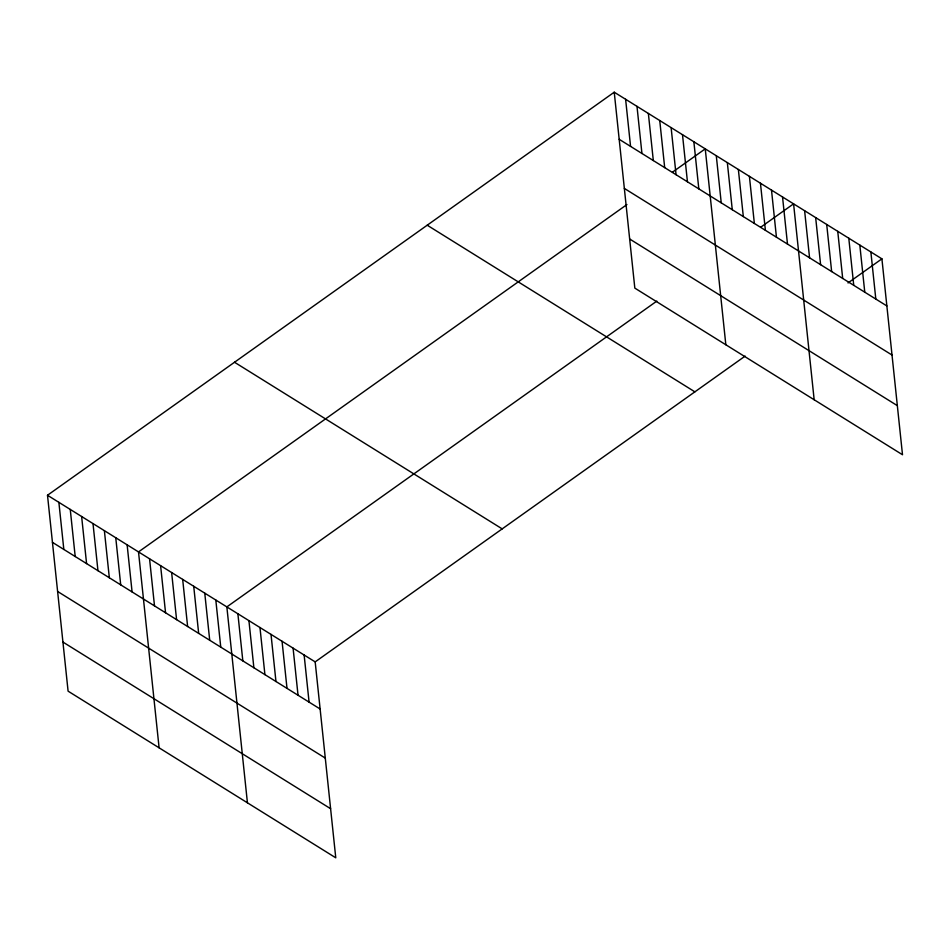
<?xml version="1.0" encoding="UTF-8"?>
<svg xmlns="http://www.w3.org/2000/svg" width="950" height="950" viewBox="0 0 950 950"><rect width="100%" height="100%" fill="white"/><g stroke="black" fill="none" stroke-linecap="round" stroke-linejoin="round"><path stroke-width="1.43" d="M47.5 495.259L315.174 661.889L335.766 857.803L68.091 691.161L47.5 495.259L614.234 92.198L881.909 258.839L902.5 454.741L634.826 288.111L614.234 92.198M626.929 204.559L138.51 551.914L159.101 747.816M672.517 172.14L705.244 148.853L725.836 344.767M656.818 301.114L226.848 606.908L247.428 802.809M760.843 227.121L793.582 203.846L814.162 399.748M315.174 661.889L745.144 356.096M848.018 282.946L881.909 258.839M619.186 139.306L886.861 305.936M624.34 188.409L892.026 355.039M629.66 238.996L897.334 405.638M427.215 225.209L694.889 391.851M234.519 362.247L502.194 528.889M52.452 542.355L320.126 708.997M57.618 591.47L325.292 758.1M62.926 642.057L330.6 808.699M870.865 251.964L875.817 299.072M859.821 245.088L864.773 292.196M848.789 238.213L853.741 285.321M837.746 231.349L842.697 278.445M826.702 224.473L831.654 271.569M815.658 217.598L820.61 264.694M804.614 210.722L809.566 257.818M782.539 196.971L787.491 244.079M771.495 190.095L776.447 237.203M760.451 183.231L765.403 230.328M749.408 176.356L754.359 223.452M738.364 169.48L743.316 216.576M727.332 162.604L732.272 209.713M716.288 155.729L721.24 202.837M693.868 141.776L698.82 188.884M682.492 134.698L687.444 181.794M671.116 127.609L676.068 174.717M659.739 120.531L664.691 167.627M648.363 113.454L653.315 160.55M636.987 106.364L641.939 153.473M625.611 99.287L630.562 146.383M304.131 655.025L309.082 702.121M293.087 648.149L298.039 695.246M282.055 641.274L287.007 688.37M271.011 634.398L275.963 681.506M259.967 627.523L264.919 674.631M248.924 620.647L253.876 667.755M237.88 613.783L242.832 660.879M215.804 600.032L220.756 647.128M204.761 593.156L209.713 640.264M193.717 586.281L198.669 633.389M182.673 579.405L187.625 626.513M171.629 572.541L176.581 619.637M160.598 565.666L165.549 612.762M149.554 558.79L154.506 605.886M127.134 544.837L132.086 591.933M115.758 537.747L120.709 584.856M104.381 530.67L109.333 577.766M93.005 523.581L97.957 570.689M81.629 516.503L86.581 563.611M70.252 509.426L75.204 556.522M58.876 502.336L63.828 549.444"/></g></svg>
